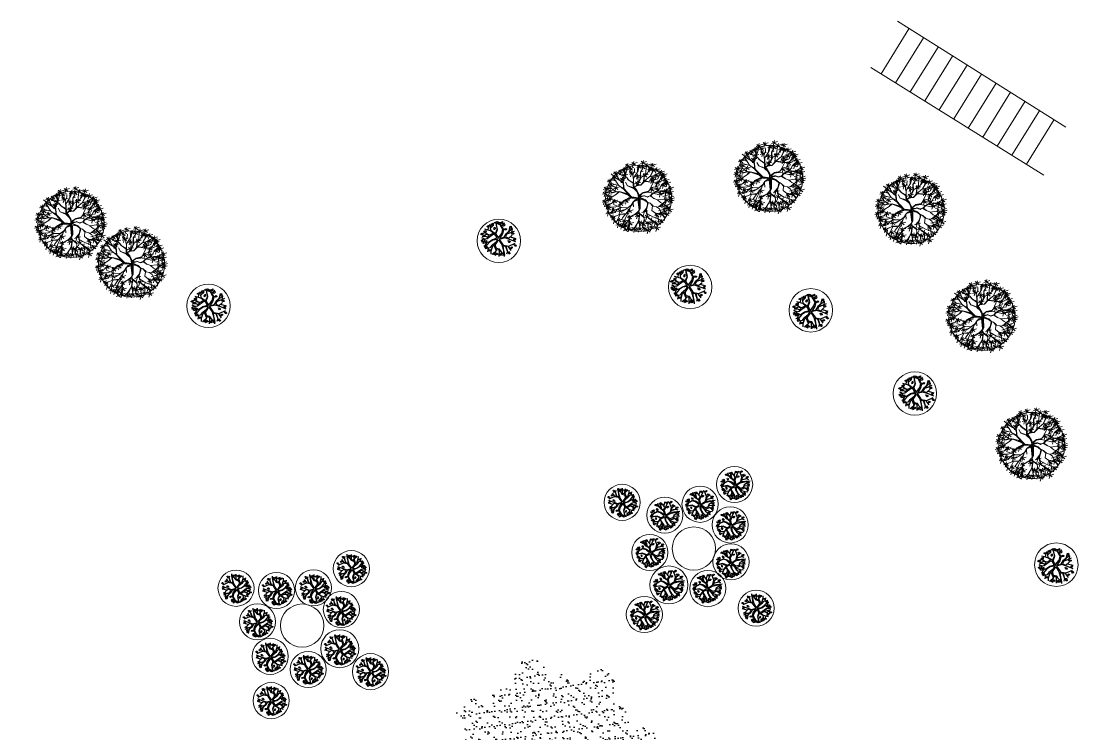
# Model space of a CAD drawing. Header units: metres. Extents: x 324293 to 653279, y 3585589 to 7191434.
# Drawn here: x 334440.4 to 334459, y 3600361.93 to 3600374.43 of the extents above; entities that cross this region are included whole.
import ezdxf

# ---------------------------------------------------------------- set-up
doc = ezdxf.new("R2010")
doc.units = ezdxf.units.M
doc.layers.add('andaze', color=1, linetype='Continuous', lineweight=5)
doc.layers.add('tree 1', color=66, linetype='Continuous', lineweight=5)
for name, color, linetype in [('cahman', 80, 'Continuous'), ('HATCH', 8, 'Continuous'), ('Layer2', 3, 'Continuous'), ('pumpe benzin', 7, 'Continuous')]:
    doc.layers.add(name, color=color, linetype=linetype)
doc.layers.get('pumpe benzin').off()

# ---------------------------------------------------------------- blocks, each defined once
blk = doc.blocks.new('ugvhd')
at = {"layer": 'tree 1', "color": 92, "linetype": 'ByBlock'}
for p, q in [((3788.282, 582.249), (3788.292, 582.166)), ((3788.439, 582.234), (3788.354, 582.158)), ((3788.4, 582.241), (3788.409, 582.158)), ((3788.553, 582.228), (3788.563, 582.145)), ((3787.904, 582.038), (3787.914, 581.955)), ((3788.03, 582.106), (3787.945, 582.031)), ((3787.958, 582.088), (3788.055, 582.058)), ((3787.991, 582.114), (3788, 582.031)), ((3788.049, 581.979), (3787.995, 582.038)), ((3788.011, 582.038), (3788.02, 581.955)), ((3788.098, 582.107), (3788.013, 582.032)), ((3788.132, 582.022), (3788.021, 582.058)), ((3788.027, 582.089), (3788.123, 582.059)), ((3788.059, 582.115), (3788.068, 582.032)), ((3788.134, 582.027), (3788.07, 582.107)), ((3788.08, 582.107), (3788.132, 582.04)), ((3788.132, 582.04), (3788.091, 582.118)), ((3788.147, 582.033), (3788.098, 582.123)), ((3788.19, 582.158), (3788.105, 582.082)), ((3788.119, 582.14), (3788.215, 582.11)), ((3788.215, 582.062), (3788.13, 581.986)), ((3788.144, 582.044), (3788.24, 582.014)), ((3788.151, 582.165), (3788.16, 582.082)), ((3788.261, 582.217), (3788.176, 582.141)), ((3788.176, 582.069), (3788.185, 581.986)), ((3788.198, 582.082), (3788.183, 582.112)), ((3788.186, 581.981), (3788.204, 582.107)), ((3788.19, 582.198), (3788.286, 582.168)), ((3788.204, 582.107), (3788.196, 582.164)), ((3788.294, 582.057), (3788.209, 581.981)), ((3788.222, 582.224), (3788.231, 582.141)), ((3788.222, 582.038), (3788.319, 582.008)), ((3788.297, 582.056), (3788.24, 582.174)), ((3788.329, 582.195), (3788.243, 582.119)), ((3788.255, 582.064), (3788.264, 581.981)), ((3788.257, 582.176), (3788.354, 582.146)), ((3788.289, 582.202), (3788.299, 582.119)), ((3788.297, 582.136), (3788.289, 582.187)), ((3788.289, 581.999), (3788.299, 582.063)), ((3788.297, 582.187), (3788.302, 582.138)), ((3788.299, 582.063), (3788.297, 582.136)), ((3788.299, 582.043), (3788.307, 582.19)), ((3788.309, 581.976), (3788.299, 582.043)), ((3788.345, 582.102), (3788.317, 582.187)), ((3788.348, 582.105), (3788.359, 582.195)), ((3788.384, 582.027), (3788.348, 582.105)), ((3788.368, 582.216), (3788.464, 582.186)), ((3788.387, 582.027), (3788.436, 582.195)), ((3788.486, 582.071), (3788.401, 581.995)), ((3788.488, 582.165), (3788.402, 582.089)), ((3788.415, 582.052), (3788.511, 582.022)), ((3788.416, 582.146), (3788.513, 582.116)), ((3788.447, 582.078), (3788.456, 581.995)), ((3788.448, 582.172), (3788.458, 582.089)), ((3788.5, 582.1), (3788.467, 582.192)), ((3788.506, 581.997), (3788.5, 582.1)), ((3788.503, 582.102), (3788.542, 582.172)), ((3788.589, 582.133), (3788.504, 582.058)), ((3788.506, 582.012), (3788.57, 582.061)), ((3788.593, 582.221), (3788.507, 582.145)), ((3788.508, 581.997), (3788.57, 582.058)), ((3788.517, 582.115), (3788.614, 582.085)), ((3788.521, 582.202), (3788.618, 582.172)), ((3788.55, 582.141), (3788.559, 582.058)), ((3788.57, 582.058), (3788.611, 582.148)), ((3788.676, 582.186), (3788.591, 582.11)), ((3788.681, 582.116), (3788.596, 582.041)), ((3788.605, 582.167), (3788.702, 582.137)), ((3788.61, 582.098), (3788.706, 582.068)), ((3788.624, 582.009), (3788.753, 582.069)), ((3788.627, 582.012), (3788.631, 582.045)), ((3788.637, 582.193), (3788.647, 582.11)), ((3788.642, 582.124), (3788.651, 582.041)), ((3788.734, 582.073), (3788.649, 581.997)), ((3788.663, 582.054), (3788.759, 582.024)), ((3788.693, 582.027), (3788.704, 582.097)), ((3788.695, 582.08), (3788.704, 581.997)), ((3788.803, 582.117), (3788.718, 582.041)), ((3788.731, 582.099), (3788.828, 582.069)), ((3788.755, 582.066), (3788.851, 582.037)), ((3788.764, 582.124), (3788.773, 582.041)), ((3788.806, 582.041), (3788.816, 581.957)), ((3787.837, 581.897), (3787.751, 581.821)), ((3787.765, 581.878), (3787.862, 581.848)), ((3787.797, 581.904), (3787.807, 581.821)), ((3787.909, 581.852), (3787.824, 581.776)), ((3787.935, 581.914), (3787.849, 581.838)), ((3787.944, 582.031), (3787.858, 581.955)), ((3787.863, 581.895), (3787.96, 581.865)), ((3787.87, 581.859), (3787.879, 581.776)), ((3787.972, 581.862), (3787.871, 581.906)), ((3787.872, 582.012), (3787.969, 581.983)), ((3787.972, 581.865), (3787.882, 581.909)), ((3787.99, 581.865), (3787.889, 581.919)), ((3787.895, 581.921), (3787.905, 581.838)), ((3788.05, 582.031), (3787.965, 581.955)), ((3788.023, 581.911), (3787.972, 581.94)), ((3788.134, 581.862), (3787.972, 581.862)), ((3787.979, 582.012), (3788.075, 581.982)), ((3788.096, 581.856), (3788.01, 581.78)), ((3788.07, 581.911), (3788.023, 581.911)), ((3788.114, 581.966), (3788.029, 581.891)), ((3788.043, 581.948), (3788.139, 581.918)), ((3788.075, 581.914), (3788.049, 581.979)), ((3788.056, 581.863), (3788.066, 581.78)), ((3788.075, 581.974), (3788.085, 581.891)), ((3788.139, 581.865), (3788.075, 581.914)), ((3788.191, 581.999), (3788.134, 582.027)), ((3788.237, 581.8), (3788.134, 581.862)), ((3788.266, 581.77), (3788.145, 581.852)), ((3788.191, 582.004), (3788.147, 582.033)), ((3788.206, 581.935), (3788.186, 581.981)), ((3788.186, 581.981), (3788.206, 581.914)), ((3788.237, 582.001), (3788.191, 582.004)), ((3788.276, 581.994), (3788.191, 581.999)), ((3788.206, 581.914), (3788.204, 581.826)), ((3788.214, 581.821), (3788.206, 581.935)), ((3788.289, 581.999), (3788.237, 582.001)), ((3788.307, 581.88), (3788.271, 581.945)), ((3788.389, 581.904), (3788.276, 581.994)), ((3788.281, 581.777), (3788.304, 581.878)), ((3788.291, 581.775), (3788.307, 581.88)), ((3788.297, 582.007), (3788.299, 581.989)), ((3788.397, 581.906), (3788.309, 581.976)), ((3788.379, 581.922), (3788.387, 582.025)), ((3788.395, 581.911), (3788.384, 582.027)), ((3788.438, 581.713), (3788.389, 581.904)), ((3788.433, 581.788), (3788.397, 581.906)), ((3788.431, 581.806), (3788.474, 581.95)), ((3788.438, 581.79), (3788.454, 581.852)), ((3788.446, 581.782), (3788.48, 581.96)), ((3788.48, 581.96), (3788.506, 581.997)), ((3788.482, 581.953), (3788.539, 581.971)), ((3788.49, 581.968), (3788.542, 581.973)), ((3788.539, 581.971), (3788.624, 582.009)), ((3788.684, 581.842), (3788.598, 581.766)), ((3788.606, 581.806), (3788.637, 581.875)), ((3788.704, 581.966), (3788.619, 581.891)), ((3788.631, 581.839), (3788.65, 581.922)), ((3788.633, 581.948), (3788.73, 581.918)), ((3788.644, 581.849), (3788.654, 581.766)), ((3788.647, 581.927), (3788.673, 581.999)), ((3788.65, 581.922), (3788.737, 581.963)), ((3788.655, 581.937), (3788.735, 581.96)), ((3788.665, 581.974), (3788.675, 581.891)), ((3788.673, 581.999), (3788.693, 582.027)), ((3788.681, 581.816), (3788.753, 581.87)), ((3788.696, 581.767), (3788.727, 581.909)), ((3788.737, 581.963), (3788.802, 582.03)), ((3788.753, 581.87), (3788.802, 581.955)), ((3788.845, 582.033), (3788.76, 581.957)), ((3788.76, 581.989), (3788.807, 582.022)), ((3788.76, 581.983), (3788.812, 582.012)), ((3788.853, 581.894), (3788.768, 581.819)), ((3788.771, 581.9), (3788.868, 581.87)), ((3788.774, 582.015), (3788.871, 581.985)), ((3788.774, 581.811), (3788.817, 581.888)), ((3788.781, 581.876), (3788.878, 581.846)), ((3788.868, 581.989), (3788.782, 581.914)), ((3788.796, 581.971), (3788.893, 581.941)), ((3788.802, 581.955), (3788.843, 581.986)), ((3788.814, 581.902), (3788.823, 581.819)), ((3788.828, 581.997), (3788.838, 581.914)), ((3788.836, 581.819), (3788.897, 581.901)), ((3788.836, 581.819), (3788.91, 581.886)), ((3788.944, 581.948), (3788.859, 581.872)), ((3788.872, 581.929), (3788.969, 581.899)), ((3788.96, 581.842), (3788.875, 581.766)), ((3788.905, 581.955), (3788.914, 581.872)), ((3788.921, 581.849), (3788.93, 581.766)), ((3787.784, 581.725), (3787.698, 581.649)), ((3787.712, 581.707), (3787.809, 581.677)), ((3787.744, 581.732), (3787.754, 581.649)), ((3787.84, 581.81), (3787.755, 581.734)), ((3787.769, 581.791), (3787.865, 581.761)), ((3787.854, 581.676), (3787.769, 581.6)), ((3787.868, 581.727), (3787.782, 581.651)), ((3787.782, 581.657), (3787.879, 581.628)), ((3787.882, 581.697), (3787.791, 581.687)), ((3787.796, 581.708), (3787.893, 581.678)), ((3787.797, 581.697), (3787.848, 581.7)), ((3787.918, 581.692), (3787.799, 581.713)), ((3787.801, 581.817), (3787.81, 581.734)), ((3787.815, 581.683), (3787.824, 581.6)), ((3787.913, 581.736), (3787.817, 581.78)), ((3787.828, 581.734), (3787.838, 581.651)), ((3787.9, 581.814), (3787.838, 581.839)), ((3787.838, 581.833), (3787.934, 581.804)), ((3787.972, 581.814), (3787.9, 581.814)), ((3787.962, 581.7), (3787.913, 581.736)), ((3787.959, 581.7), (3787.918, 581.692)), ((3787.969, 581.811), (3787.931, 581.783)), ((3788.018, 581.745), (3787.932, 581.669)), ((3787.946, 581.727), (3788.043, 581.697)), ((3788.075, 581.667), (3787.951, 581.623)), ((3788.08, 581.667), (3787.954, 581.749)), ((3788.039, 581.746), (3787.959, 581.7)), ((3788.07, 581.757), (3787.972, 581.814)), ((3788.049, 581.754), (3787.972, 581.811)), ((3787.978, 581.752), (3787.988, 581.669)), ((3788.062, 581.659), (3788.021, 581.548)), ((3788.024, 581.837), (3788.121, 581.807)), ((3788.075, 581.656), (3788.026, 581.55)), ((3788.031, 581.703), (3788.091, 581.672)), ((3788.134, 581.736), (3788.039, 581.746)), ((3788.129, 581.744), (3788.049, 581.754)), ((3788.152, 581.744), (3788.067, 581.818)), ((3788.147, 581.739), (3788.07, 581.757)), ((3788.173, 581.685), (3788.075, 581.667)), ((3788.078, 581.659), (3788.168, 581.679)), ((3788.209, 581.789), (3788.123, 581.713)), ((3788.137, 581.77), (3788.234, 581.741)), ((3788.201, 581.739), (3788.142, 581.739)), ((3788.222, 581.749), (3788.147, 581.739)), ((3788.169, 581.796), (3788.179, 581.713)), ((3788.227, 581.749), (3788.173, 581.685)), ((3788.212, 581.746), (3788.173, 581.685)), ((3788.258, 581.77), (3788.222, 581.749)), ((3788.26, 581.759), (3788.227, 581.749)), ((3788.289, 581.767), (3788.237, 581.8)), ((3788.26, 581.759), (3788.291, 581.687)), ((3788.279, 581.741), (3788.266, 581.77)), ((3788.299, 581.677), (3788.281, 581.764)), ((3788.304, 581.685), (3788.289, 581.767)), ((3788.348, 581.599), (3788.297, 581.672)), ((3788.343, 581.617), (3788.299, 581.677)), ((3788.345, 581.628), (3788.304, 581.685)), ((3788.384, 581.597), (3788.438, 581.713)), ((3788.384, 581.597), (3788.449, 581.705)), ((3788.413, 581.628), (3788.454, 581.697)), ((3788.446, 581.777), (3788.433, 581.788)), ((3788.449, 581.705), (3788.436, 581.775)), ((3788.454, 581.705), (3788.446, 581.777)), ((3788.454, 581.733), (3788.57, 581.8)), ((3788.459, 581.718), (3788.552, 581.78)), ((3788.462, 581.705), (3788.575, 581.795)), ((3788.584, 581.787), (3788.499, 581.711)), ((3788.513, 581.768), (3788.61, 581.738)), ((3788.545, 581.794), (3788.555, 581.711)), ((3788.562, 581.638), (3788.642, 581.669)), ((3788.57, 581.8), (3788.621, 581.806)), ((3788.575, 581.795), (3788.642, 581.8)), ((3788.591, 581.638), (3788.645, 581.669)), ((3788.612, 581.824), (3788.709, 581.794)), ((3788.621, 581.806), (3788.631, 581.839)), ((3788.642, 581.8), (3788.681, 581.816)), ((3788.642, 581.669), (3788.699, 581.765)), ((3788.65, 581.669), (3788.745, 581.718)), ((3788.699, 581.765), (3788.771, 581.811)), ((3788.701, 581.783), (3788.774, 581.814)), ((3788.799, 581.787), (3788.713, 581.711)), ((3788.727, 581.768), (3788.824, 581.738)), ((3788.748, 581.638), (3788.81, 581.721)), ((3788.756, 581.641), (3788.851, 581.651)), ((3788.759, 581.794), (3788.769, 581.711)), ((3788.768, 581.646), (3788.815, 581.726)), ((3788.771, 581.811), (3788.836, 581.819)), ((3788.81, 581.721), (3788.9, 581.785)), ((3788.815, 581.721), (3788.975, 581.703)), ((3788.851, 581.651), (3788.887, 581.648)), ((3788.953, 581.713), (3788.868, 581.637)), ((3788.881, 581.695), (3788.978, 581.665)), ((3788.888, 581.824), (3788.985, 581.794)), ((3788.9, 581.785), (3788.957, 581.788)), ((3788.914, 581.72), (3788.923, 581.637)), ((3788.929, 581.764), (3789.026, 581.734)), ((3789.024, 581.683), (3788.939, 581.607)), ((3788.953, 581.665), (3789.049, 581.635)), ((3788.961, 581.79), (3788.971, 581.707)), ((3788.985, 581.69), (3788.994, 581.607)), ((3787.812, 581.524), (3787.727, 581.448)), ((3787.817, 581.619), (3787.732, 581.543)), ((3787.74, 581.506), (3787.837, 581.476)), ((3787.745, 581.6), (3787.842, 581.57)), ((3787.831, 581.459), (3787.745, 581.383)), ((3787.773, 581.531), (3787.782, 581.448)), ((3787.778, 581.626), (3787.787, 581.543)), ((3787.786, 581.628), (3787.936, 581.623)), ((3787.944, 581.623), (3787.789, 581.636)), ((3787.887, 581.556), (3787.791, 581.509)), ((3787.791, 581.466), (3787.801, 581.383)), ((3787.907, 581.481), (3787.807, 581.496)), ((3787.908, 581.563), (3787.822, 581.487)), ((3787.831, 581.463), (3787.84, 581.38)), ((3787.836, 581.545), (3787.933, 581.515)), ((3787.868, 581.57), (3787.878, 581.487)), ((3787.951, 581.623), (3787.887, 581.556)), ((3787.981, 581.6), (3787.895, 581.524)), ((3787.969, 581.525), (3787.907, 581.481)), ((3787.909, 581.582), (3788.006, 581.552)), ((3788.013, 581.478), (3787.927, 581.402)), ((3788.024, 581.591), (3787.939, 581.515)), ((3787.941, 581.607), (3787.951, 581.524)), ((3787.941, 581.459), (3788.038, 581.429)), ((3788.029, 581.545), (3787.949, 581.424)), ((3787.953, 581.572), (3788.049, 581.542)), ((3788.026, 581.55), (3787.969, 581.525)), ((3787.973, 581.485), (3787.983, 581.402)), ((3787.985, 581.598), (3787.994, 581.515)), ((3788.15, 581.499), (3787.998, 581.517)), ((3788.106, 581.494), (3788.057, 581.44)), ((3788.165, 581.501), (3788.08, 581.425)), ((3788.093, 581.482), (3788.19, 581.453)), ((3788.201, 581.504), (3788.106, 581.494)), ((3788.126, 581.508), (3788.135, 581.425)), ((3788.207, 581.501), (3788.145, 581.318)), ((3788.258, 581.576), (3788.189, 581.504)), ((3788.261, 581.574), (3788.201, 581.504)), ((3788.212, 581.504), (3788.274, 581.576)), ((3788.286, 581.471), (3788.245, 581.434)), ((3788.338, 581.607), (3788.258, 581.576)), ((3788.346, 581.597), (3788.261, 581.574)), ((3788.292, 581.465), (3788.274, 581.455)), ((3788.299, 581.538), (3788.286, 581.471)), ((3788.302, 581.525), (3788.292, 581.465)), ((3788.384, 581.597), (3788.302, 581.525)), ((3788.305, 581.535), (3788.356, 581.605)), ((3788.369, 581.599), (3788.305, 581.535)), ((3788.387, 581.597), (3788.343, 581.617)), ((3788.387, 581.597), (3788.345, 581.628)), ((3788.369, 581.579), (3788.351, 581.476)), ((3788.384, 581.597), (3788.354, 581.471)), ((3788.354, 581.471), (3788.369, 581.406)), ((3788.387, 581.553), (3788.364, 581.473)), ((3788.364, 581.473), (3788.374, 581.411)), ((3788.384, 581.597), (3788.4, 581.553)), ((3788.402, 581.612), (3788.397, 581.597)), ((3788.397, 581.597), (3788.407, 581.556)), ((3788.4, 581.553), (3788.539, 581.465)), ((3788.407, 581.556), (3788.413, 581.597)), ((3788.413, 581.605), (3788.464, 581.638)), ((3788.413, 581.597), (3788.413, 581.628)), ((3788.415, 581.594), (3788.454, 581.625)), ((3788.418, 581.589), (3788.567, 581.473)), ((3788.418, 581.576), (3788.534, 581.488)), ((3788.42, 581.55), (3788.418, 581.576)), ((3788.531, 581.478), (3788.42, 581.55)), ((3788.426, 581.584), (3788.485, 581.633)), ((3788.534, 581.488), (3788.433, 581.553)), ((3788.454, 581.625), (3788.49, 581.638)), ((3788.485, 581.633), (3788.511, 581.633)), ((3788.49, 581.638), (3788.57, 581.638)), ((3788.511, 581.633), (3788.575, 581.587)), ((3788.526, 581.625), (3788.58, 581.636)), ((3788.567, 581.473), (3788.531, 581.478)), ((3788.539, 581.465), (3788.588, 581.462)), ((3788.57, 581.638), (3788.622, 581.628)), ((3788.575, 581.473), (3788.601, 581.473)), ((3788.588, 581.462), (3788.621, 581.421)), ((3788.601, 581.473), (3788.655, 581.486)), ((3788.613, 581.458), (3788.631, 581.421)), ((3788.616, 581.458), (3788.668, 581.483)), ((3788.706, 581.471), (3788.621, 581.395)), ((3788.622, 581.628), (3788.748, 581.638)), ((3788.711, 581.641), (3788.626, 581.565)), ((3788.639, 581.623), (3788.736, 581.593)), ((3788.655, 581.486), (3788.753, 581.543)), ((3788.665, 581.628), (3788.72, 581.625)), ((3788.667, 581.478), (3788.676, 581.395)), ((3788.668, 581.483), (3788.75, 581.535)), ((3788.672, 581.649), (3788.681, 581.565)), ((3788.707, 581.633), (3788.745, 581.612)), ((3788.806, 581.581), (3788.721, 581.506)), ((3788.735, 581.563), (3788.831, 581.533)), ((3788.745, 581.612), (3788.823, 581.607)), ((3788.75, 581.535), (3788.82, 581.522)), ((3788.753, 581.543), (3788.812, 581.53)), ((3788.767, 581.589), (3788.776, 581.506)), ((3788.812, 581.53), (3788.943, 581.543)), ((3788.898, 581.512), (3788.813, 581.436)), ((3788.82, 581.522), (3788.925, 581.478)), ((3788.918, 581.47), (3788.822, 581.517)), ((3788.823, 581.607), (3788.982, 581.579)), ((3788.826, 581.494), (3788.923, 581.464)), ((3788.936, 581.553), (3788.828, 581.532)), ((3788.914, 581.619), (3788.829, 581.543)), ((3788.842, 581.6), (3788.939, 581.57)), ((3788.859, 581.519), (3788.868, 581.436)), ((3788.875, 581.626), (3788.884, 581.543)), ((3788.975, 581.557), (3788.89, 581.481)), ((3788.985, 581.479), (3788.9, 581.403)), ((3788.904, 581.538), (3789, 581.508)), ((3788.914, 581.46), (3789.011, 581.43)), ((3788.964, 581.458), (3788.918, 581.47)), ((3788.969, 581.465), (3788.921, 581.476)), ((3788.925, 581.478), (3788.975, 581.476)), ((3789.013, 581.619), (3788.928, 581.543)), ((3788.936, 581.564), (3788.945, 581.481)), ((3788.985, 581.548), (3788.936, 581.553)), ((3788.942, 581.6), (3789.038, 581.57)), ((3788.943, 581.543), (3788.982, 581.53)), ((3788.946, 581.486), (3788.956, 581.403)), ((3788.985, 581.54), (3788.954, 581.545)), ((3789.04, 581.517), (3788.955, 581.441)), ((3788.974, 581.626), (3788.983, 581.543)), ((3789.001, 581.524), (3789.01, 581.441)), ((3787.759, 581.44), (3787.856, 581.41)), ((3787.87, 581.456), (3787.785, 581.38)), ((3787.798, 581.438), (3787.895, 581.408)), ((3787.853, 581.434), (3787.81, 581.424)), ((3787.895, 581.377), (3787.81, 581.301)), ((3787.879, 581.434), (3787.815, 581.416)), ((3787.823, 581.358), (3787.92, 581.328)), ((3787.949, 581.424), (3787.838, 581.357)), ((3787.924, 581.322), (3787.838, 581.246)), ((3787.931, 581.44), (3787.84, 581.437)), ((3787.852, 581.304), (3787.949, 581.274)), ((3787.856, 581.384), (3787.865, 581.301)), ((3787.975, 581.365), (3787.859, 581.329)), ((3787.91, 581.334), (3787.859, 581.324)), ((3787.866, 581.313), (3787.91, 581.334)), ((3787.872, 581.303), (3787.967, 581.36)), ((3788, 581.45), (3787.879, 581.434)), ((3787.884, 581.329), (3787.894, 581.246)), ((3787.99, 581.362), (3787.904, 581.286)), ((3787.918, 581.344), (3788.015, 581.314)), ((3787.95, 581.369), (3787.96, 581.286)), ((3788.052, 581.268), (3787.967, 581.192)), ((3788.078, 581.357), (3787.975, 581.365)), ((3788.057, 581.44), (3788, 581.45)), ((3788.06, 581.437), (3788, 581.398)), ((3788.013, 581.275), (3788.022, 581.192)), ((3788.047, 581.282), (3788.016, 581.13)), ((3788.07, 581.318), (3788.021, 581.12)), ((3788.108, 581.42), (3788.023, 581.344)), ((3788.065, 581.321), (3788.029, 581.256)), ((3788.036, 581.402), (3788.133, 581.372)), ((3788.109, 581.334), (3788.065, 581.321)), ((3788.151, 581.33), (3788.065, 581.254)), ((3788.069, 581.427), (3788.078, 581.344)), ((3788.145, 581.318), (3788.075, 581.239)), ((3788.127, 581.396), (3788.078, 581.357)), ((3788.079, 581.312), (3788.176, 581.282)), ((3788.083, 581.354), (3788.127, 581.386)), ((3788.127, 581.386), (3788.101, 581.334)), ((3788.137, 581.393), (3788.109, 581.334)), ((3788.111, 581.337), (3788.121, 581.254)), ((3788.204, 581.427), (3788.127, 581.396)), ((3788.209, 581.422), (3788.137, 581.393)), ((3788.235, 581.28), (3788.165, 581.197)), ((3788.245, 581.432), (3788.204, 581.427)), ((3788.24, 581.416), (3788.209, 581.422)), ((3788.248, 581.354), (3788.235, 581.28)), ((3788.237, 581.285), (3788.248, 581.21)), ((3788.24, 581.432), (3788.248, 581.354)), ((3788.274, 581.455), (3788.245, 581.432)), ((3788.248, 581.344), (3788.25, 581.429)), ((3788.377, 581.298), (3788.354, 581.233)), ((3788.364, 581.403), (3788.359, 581.365)), ((3788.359, 581.365), (3788.372, 581.293)), ((3788.372, 581.396), (3788.361, 581.367)), ((3788.361, 581.367), (3788.379, 581.303)), ((3788.369, 581.406), (3788.4, 581.388)), ((3788.374, 581.411), (3788.41, 581.393)), ((3788.379, 581.303), (3788.454, 581.267)), ((3788.4, 581.388), (3788.498, 581.36)), ((3788.41, 581.393), (3788.485, 581.37)), ((3788.454, 581.267), (3788.464, 581.182)), ((3788.565, 581.388), (3788.47, 581.375)), ((3788.583, 581.402), (3788.497, 581.326)), ((3788.498, 581.37), (3788.552, 581.326)), ((3788.498, 581.36), (3788.549, 581.318)), ((3788.5, 581.37), (3788.565, 581.388)), ((3788.511, 581.383), (3788.608, 581.353)), ((3788.549, 581.318), (3788.544, 581.19)), ((3788.633, 581.319), (3788.547, 581.243)), ((3788.555, 581.324), (3788.603, 581.246)), ((3788.561, 581.3), (3788.658, 581.27)), ((3788.593, 581.326), (3788.603, 581.243)), ((3788.619, 581.419), (3788.624, 581.334)), ((3788.621, 581.421), (3788.737, 581.37)), ((3788.624, 581.334), (3788.673, 581.295)), ((3788.635, 581.334), (3788.627, 581.416)), ((3788.631, 581.421), (3788.735, 581.378)), ((3788.635, 581.453), (3788.731, 581.423)), ((3788.673, 581.295), (3788.701, 581.205)), ((3788.681, 581.288), (3788.784, 581.259)), ((3788.686, 581.295), (3788.789, 581.262)), ((3788.783, 581.351), (3788.697, 581.275)), ((3788.783, 581.296), (3788.697, 581.22)), ((3788.711, 581.332), (3788.808, 581.303)), ((3788.711, 581.277), (3788.808, 581.248)), ((3788.73, 581.367), (3788.812, 581.311)), ((3788.735, 581.378), (3788.861, 581.362)), ((3788.737, 581.37), (3788.869, 581.372)), ((3788.743, 581.358), (3788.753, 581.275)), ((3788.743, 581.303), (3788.753, 581.22)), ((3788.893, 581.316), (3788.808, 581.24)), ((3788.812, 581.311), (3788.864, 581.244)), ((3788.822, 581.298), (3788.918, 581.268)), ((3788.854, 581.323), (3788.863, 581.24)), ((3788.944, 581.386), (3788.859, 581.31)), ((3788.861, 581.362), (3788.902, 581.297)), ((3788.869, 581.372), (3788.957, 581.401)), ((3788.872, 581.367), (3788.969, 581.337)), ((3788.905, 581.393), (3788.914, 581.31)), ((3787.969, 581.231), (3787.884, 581.156)), ((3787.898, 581.213), (3787.994, 581.183)), ((3787.93, 581.239), (3787.939, 581.156)), ((3788.029, 581.256), (3787.931, 581.21)), ((3788.038, 581.192), (3787.953, 581.116)), ((3787.966, 581.173), (3788.063, 581.144)), ((3787.981, 581.249), (3788.077, 581.219)), ((3787.999, 581.199), (3788.008, 581.116)), ((3788.021, 581.184), (3788.031, 581.101)), ((3788.109, 581.143), (3788.024, 581.067)), ((3788.13, 581.114), (3788.044, 581.039)), ((3788.131, 581.233), (3788.045, 581.157)), ((3788.059, 581.215), (3788.156, 581.185)), ((3788.121, 581.122), (3788.067, 581.089)), ((3788.07, 581.15), (3788.079, 581.067)), ((3788.169, 581.1), (3788.084, 581.024)), ((3788.09, 581.122), (3788.1, 581.039)), ((3788.098, 581.081), (3788.194, 581.052)), ((3788.107, 581.181), (3788.204, 581.151)), ((3788.312, 581.182), (3788.121, 581.122)), ((3788.128, 581.153), (3788.224, 581.123)), ((3788.13, 581.107), (3788.139, 581.024)), ((3788.134, 581.128), (3788.328, 581.197)), ((3788.158, 581.084), (3788.14, 581.058)), ((3788.165, 581.197), (3788.158, 581.084)), ((3788.282, 581.141), (3788.197, 581.065)), ((3788.294, 581.09), (3788.209, 581.015)), ((3788.222, 581.072), (3788.319, 581.042)), ((3788.313, 581.167), (3788.227, 581.091)), ((3788.307, 581.104), (3788.227, 581.017)), ((3788.248, 581.21), (3788.235, 581.115)), ((3788.243, 581.148), (3788.252, 581.065)), ((3788.245, 581.019), (3788.294, 581.084)), ((3788.255, 581.098), (3788.264, 581.015)), ((3788.307, 581.102), (3788.256, 581.014)), ((3788.273, 581.174), (3788.283, 581.091)), ((3788.303, 581.081), (3788.4, 581.052)), ((3788.315, 581.182), (3788.307, 581.104)), ((3788.4, 581.165), (3788.314, 581.089)), ((3788.356, 581.228), (3788.315, 581.182)), ((3788.407, 581.123), (3788.322, 581.047)), ((3788.335, 581.107), (3788.345, 581.024)), ((3788.354, 581.233), (3788.359, 581.169)), ((3788.359, 581.169), (3788.392, 581.115)), ((3788.451, 581.119), (3788.365, 581.043)), ((3788.392, 581.115), (3788.377, 581.055)), ((3788.379, 581.1), (3788.476, 581.07)), ((3788.395, 581.115), (3788.446, 581.006)), ((3788.411, 581.126), (3788.421, 581.043)), ((3788.457, 581.179), (3788.428, 581.117)), ((3788.431, 581.112), (3788.428, 581.004)), ((3788.515, 581.178), (3788.43, 581.102)), ((3788.464, 581.182), (3788.431, 581.112)), ((3788.443, 581.16), (3788.54, 581.13)), ((3788.459, 581.202), (3788.457, 581.179)), ((3788.464, 581.182), (3788.488, 581.122)), ((3788.476, 581.185), (3788.485, 581.102)), ((3788.488, 581.122), (3788.586, 581.04)), ((3788.544, 581.19), (3788.516, 581.058)), ((3788.642, 581.132), (3788.556, 581.056)), ((3788.568, 581.199), (3788.665, 581.169)), ((3788.57, 581.114), (3788.667, 581.084)), ((3788.598, 581.236), (3788.603, 581.156)), ((3788.611, 581.045), (3788.601, 581.151)), ((3788.602, 581.139), (3788.612, 581.056)), ((3788.603, 581.246), (3788.611, 581.169)), ((3788.603, 581.156), (3788.622, 581.048)), ((3788.609, 581.169), (3788.629, 581.048)), ((3788.611, 581.169), (3788.717, 581.107)), ((3788.716, 581.227), (3788.63, 581.151)), ((3788.644, 581.208), (3788.741, 581.178)), ((3788.755, 581.146), (3788.669, 581.07)), ((3788.676, 581.234), (3788.686, 581.151)), ((3788.683, 581.127), (3788.78, 581.098)), ((3788.701, 581.205), (3788.766, 581.156)), ((3788.715, 581.153), (3788.725, 581.07)), ((3788.836, 581.167), (3788.75, 581.091)), ((3788.838, 581.238), (3788.752, 581.162)), ((3788.764, 581.148), (3788.861, 581.119)), ((3788.766, 581.219), (3788.863, 581.19)), ((3788.789, 581.262), (3788.825, 581.207)), ((3788.796, 581.174), (3788.806, 581.091)), ((3788.798, 581.245), (3788.808, 581.162)), ((3788.316, 581.029), (3788.23, 580.953)), ((3788.276, 581.036), (3788.286, 580.953)), ((3788.4, 581.033), (3788.314, 580.957)), ((3788.36, 581.04), (3788.37, 580.957)), ((3788.377, 581.055), (3788.384, 581.001)), ((3788.564, 581.052), (3788.478, 580.976)), ((3788.492, 581.033), (3788.589, 581.003)), ((3788.516, 581.058), (3788.534, 581.019)), ((3788.524, 581.059), (3788.534, 580.976)), ((3788.714, 581.053), (3788.629, 580.977)), ((3788.642, 581.035), (3788.739, 581.005)), ((3788.675, 581.061), (3788.684, 580.977))]:
    blk.add_line(p, q, dxfattribs=at)
at = {"layer": 'tree 1', "color": 92}
blk.add_circle((3788.394, 581.591), 0.6, dxfattribs=at)
blk = doc.blocks.new('THREE2')
at = {"layer": 'HATCH', "color": 55, "linetype": 'Continuous'}
for p, q in [((-179.149625, 189.60434), (-197.8952, 184.295505)), ((-167.901915, 181.641235), (-179.149625, 189.60434)), ((-170.56717, 116.44638), (-157.461395, 209.23462)), ((-79.579925, 126.735535), (-153.99643, 206.56311)), ((-86.34506, 203.370055), (-120.170745, 236.897585)), ((-113.518065, 163.14148), (-108.89557, 241.68732)), ((-72.81479, 128.332065), (-93.1102, 256.056365)), ((-69.018705, 252.97684), (-81.67221, 232.07367)), ((-81.67221, 232.07367), (-70.42465, 213.49335)), ((-13.297425, 206.914825), (-75.55008, 264.907075)), ((-70.42465, 213.49335), (-55.428315, 232.07367)), ((-59.1774, 250.6543), (-69.018705, 252.97684)), ((-55.428315, 232.07367), (-59.1774, 250.6543)), ((-34.870145, 227.01111), (-13.297425, 288.10486)), ((4.557955, 261.271975), (-15.68756, 261.271975)), ((-15.68756, 261.271975), (0.80887, 232.07413)), ((-10.021055, 160.520935), (-13.297425, 206.914825)), ((0.80887, 232.07413), (23.30368, 232.07413)), ((19.554595, 248.00003), (4.557955, 261.271975)), ((32.572785, 239.390715), (9.637605, 148.92258)), ((23.30368, 232.07413), (19.554595, 248.00003)), ((29.29642, 139.643555), (101.37802, 190.677035)), ((62.060855, 288.10486), (32.572785, 239.390715)), ((103.608855, 221.47461), (81.719665, 283.46527)), ((91.018525, 171.450655), (105.24002, 188.977815)), ((101.37802, 190.677035), (107.93106, 281.14502)), ((104.654695, 246.3501), (137.41928, 269.54666)), ((105.24002, 188.977815), (105.766755, 246.03424)), ((128.279265, 240.037385), (113.28293, 226.765445)), ((113.28293, 226.765445), (135.77759, 221.456605)), ((147.02484, 245.34607), (128.279265, 240.037385)), ((135.77759, 221.456605), (154.523165, 224.111025)), ((139.52652, 152.44339), (199.512635, 250.65445)), ((158.272555, 237.382965), (147.02484, 245.34607)), ((154.523165, 224.111025), (158.272555, 237.382965)), ((285.51575, 199.95743), (163.630675, 56.13449)), ((204.668275, 223.779145), (192.014465, 202.875825)), ((192.014465, 202.875825), (203.262025, 184.295655)), ((203.262025, 184.295655), (218.25836, 202.875825)), ((214.509585, 221.456605), (204.668275, 223.779145)), ((218.25836, 202.875825), (214.509585, 221.456605)), ((225.883485, 135.00412), (245.541995, 209.234775)), ((-281.87561, 91.392825), (-265.37918, 62.19513)), ((-261.63025, 91.392825), (-281.87561, 91.392825)), ((-265.37918, 62.19513), (-242.88452, 62.19513)), ((-246.633605, 78.121035), (-261.63025, 91.392825)), ((-177.120055, 30.61737), (-259.03137, 23.658145)), ((-221.42105, 26.853485), (-255.75485, 58.453675)), ((-233.980255, 22.048495), (-246.63391, 1.145175)), ((-246.63391, 1.145175), (-235.3862, -17.434995)), ((-242.88452, 62.19513), (-246.633605, 78.121035)), ((-186.94946, 39.896545), (-239.37271, 102.52823)), ((-235.3862, -17.434995), (-220.38986, 1.145175)), ((-224.138945, 19.725955), (-233.980255, 22.048495)), ((-180.224305, 74.56955), (-232.81967, 111.80725)), ((-180.396425, 125.724945), (-226.266935, 132.684175)), ((-220.38986, 1.145175), (-224.138945, 19.725955)), ((-216.43753, 77.01126), (-149.38797, 72.490235)), ((-213.16086, 155.88135), (-144.35562, 93.249055)), ((-197.8952, 184.295505), (-212.89154, 171.02356)), ((-212.89154, 171.02356), (-190.39688, 165.714875)), ((-190.39688, 165.714875), (-171.651155, 168.36914)), ((-134.526215, 28.29773), (-186.94946, 39.896545)), ((-127.973175, 14.37958), (-177.120055, 30.61737)), ((-171.651155, 168.36914), (-167.901915, 181.641235)), ((-149.38797, 72.490235), (-134.526215, 28.29773)), ((-141.65802, 160.406495), (-145.407255, 147.134555)), ((-145.407255, 147.134555), (-134.1597, 128.553775)), ((-144.35562, 93.249055), (-91.93237, -32.01431)), ((-126.66153, 163.060915), (-141.65802, 160.406495)), ((-134.1597, 128.553775), (-130.410615, 131.20819)), ((-130.410615, 131.20819), (-119.16336, 141.82587)), ((-98.485105, -43.61328), (-127.973175, 14.37958)), ((-119.16336, 141.82587), (-126.66153, 163.060915)), ((-50.264435, 61.276705), (-79.579925, 126.735535)), ((-43.499295, 62.873385), (-72.81479, 128.332065)), ((-59.16794, -36.6539), (0, 0)), ((0, 0), (-50.264435, 61.276705)), ((19.641875, 10.187075), (-43.499295, 62.873385)), ((22.74338, 72.371825), (-10.021055, 160.520935)), ((9.637605, 148.92258), (26.019745, 114.12659)), ((19.37729, 10.40787), (22.74338, 72.371825)), ((26.019745, 114.12659), (29.29642, 139.643555)), ((88.2724, 155.88135), (39.125825, 116.44638)), ((39.125825, 116.44638), (42.40219, 7.420195)), ((42.40219, 7.420195), (130.86624, 46.85547)), ((45.67856, -6.497955), (140.69565, 32.93732)), ((143.275605, 139.17145), (88.2724, 155.88135)), ((97.865905, 168.46741), (91.018525, 171.450655)), ((98.286285, 168.36914), (139.52652, 152.44339)), ((130.86624, 46.85547), (225.883485, 135.00412)), ((140.69565, 32.93732), (163.630675, 39.896545)), ((184.516295, 157.75223), (143.275605, 139.17145)), ((163.630675, 56.13449), (199.671935, 37.576905)), ((163.630675, 39.896545), (252.09503, 5.101015)), ((255.74951, 181.641235), (184.516295, 157.75223)), ((199.671935, 37.576905), (281.582945, 102.52823)), ((209.50104, 32.93732), (265.80231, 90.014955)), ((248.81836, 16.69937), (209.50104, 32.93732)), ((225.883485, 135.00412), (268.477175, 181.39847)), ((327.45331, 49.17511), (248.81836, 16.69937)), ((252.09503, 5.101015), (320.90027, -96.9664)), ((281.582945, 102.52823), (291.41205, 146.602325)), ((281.582945, 102.52823), (320.90027, 79.331665)), ((308.237, 115.28244), (293.24066, 102.0105)), ((293.24066, 102.0105), (315.735475, 96.70166)), ((296.99005, 19.725955), (293.24066, 6.45401)), ((293.24066, 6.45401), (304.48822, -12.12677)), ((311.98639, 22.38037), (296.99005, 19.725955)), ((326.98273, 120.59128), (308.237, 115.28244)), ((308.23761, -9.47235), (319.48456, 1.145175)), ((319.48456, 1.145175), (311.98639, 22.38037)), ((315.735475, 96.70166), (334.4812, 99.35608)), ((338.230285, 112.62802), (326.98273, 120.59128)), ((334.4812, 99.35608), (338.230285, 112.62802)), ((-160.73776, -52.891845), (-262.30774, -22.735745)), ((-239.13559, -83.7944), (-259.3808, -83.7944)), ((-259.3808, -83.7944), (-242.88452, -112.992095)), ((-242.88452, -112.992095), (-220.38986, -112.992095)), ((-224.138945, -97.06619), (-239.13559, -83.7944)), ((-201.217805, -129.44229), (-236.096345, -129.44229)), ((-220.38986, -112.992095), (-224.138945, -97.06619)), ((-203.810425, -40.103605), (-222.990265, -85.367585)), ((-186.94946, -94.64676), (-216.43753, -166.55777)), ((-196.48895, -150.485075), (-209.14261, -171.388395)), ((-209.14261, -171.388395), (-197.894895, -189.968415)), ((-197.894895, -189.968415), (-182.89856, -171.388395)), ((-186.647645, -152.80777), (-196.48895, -150.485075)), ((-187.846985, -95.72708), (-170.56717, -164.237825)), ((-154.185025, -55.21164), (-186.94946, -94.64676)), ((-170.56717, -164.237825), (-186.94946, -199.033355)), ((-182.89856, -171.388395), (-186.647645, -152.80777)), ((-70.31891, -140.93155), (-168.02643, -237.284085)), ((-98.485105, -45.932465), (-160.73776, -52.891845)), ((-72.0636, -55.21164), (-154.185025, -55.21164)), ((-139.41818, -116.39633), (-127.737275, -110.193635)), ((-133.57773, -135.004425), (-139.41818, -116.39633)), ((-124.81674, -149.47708), (-133.57773, -135.004425)), ((-127.737275, -110.193635), (-113.135375, -120.53177)), ((-87.76657, -152.66678), (-126.151735, -192.81387)), ((-113.135375, -135.004425), (-124.81674, -149.47708)), ((-113.135375, -120.53177), (-113.135375, -135.004425)), ((-91.93237, -32.01431), (-59.16794, -36.6539)), ((-76.42563, -135.372465), (-87.76657, -152.66678)), ((-65.084535, -55.078885), (-76.42563, -135.372465)), ((-72.0636, -55.078885), (-65.084535, -55.078885)), ((-52.871095, -55.078885), (-70.31891, -140.93155)), ((-52.871095, -55.21164), (-52.6149, -55.21164)), ((-52.6149, -55.21164), (-13.297425, -32.01431)), ((-13.297425, -32.01431), (19.46701, -22.735745)), ((29.29642, -120.163115), (9.637605, -187.43454)), ((19.46701, -22.735745), (29.29642, -120.163115)), ((24.45175, -5.961455), (21.95175, -5.961455)), ((22.74338, -189.75418), (45.67856, -120.163115)), ((24.45175, -5.961455), (24.45175, -3.461455)), ((24.45175, -5.961455), (26.95175, -5.961455)), ((24.45175, -5.961455), (24.45175, -8.461455)), ((114.106445, -81.369475), (45.67856, -6.497955)), ((45.67856, -25.05554), (98.101655, -83.047635)), ((45.67856, -120.163115), (45.67856, -25.05554)), ((98.101655, -83.047635), (98.101655, -161.917875)), ((98.101655, -161.917875), (114.484255, -226.86966)), ((107.93106, -152.6387), (114.4841, -99.28543)), ((143.97217, -192.074125), (107.93106, -152.6387)), ((107.93106, -171.19644), (160.232695, -215.09842)), ((140.6958, -291.821135), (107.93106, -171.19644)), ((216.05408, -103.925325), (114.106445, -81.369475)), ((114.4841, -99.28543), (176.736755, -110.88455)), ((176.736755, -110.88455), (199.671935, -189.75418)), ((186.57715, -144.723355), (284.85962, -173.516385)), ((203.262025, -57.250365), (188.265685, -70.522305)), ((188.265685, -70.522305), (210.760195, -75.831145)), ((222.007445, -51.941525), (203.262025, -57.250365)), ((210.760195, -75.831145), (229.50592, -73.176725)), ((317.6239, -122.482755), (216.05408, -103.925325)), ((233.25531, -59.904785), (222.007445, -51.941525)), ((229.50592, -73.176725), (233.25531, -59.904785)), ((266.99707, -131.57303), (263.24768, -144.844815)), ((263.24768, -144.844815), (274.49524, -163.425445)), ((281.99341, -128.91861), (266.99707, -131.57303)), ((274.49524, -163.425445), (278.244325, -160.771025)), ((278.244325, -160.771025), (289.49158, -150.153655)), ((289.49158, -150.153655), (281.99341, -128.91861)), ((304.48822, -12.12677), (308.23761, -9.47235)), ((330.732115, -57.250365), (315.73578, -70.522305)), ((315.73578, -70.522305), (338.23059, -75.831145)), ((349.477845, -51.941525), (330.732115, -57.250365)), ((338.23059, -75.831145), (356.976015, -73.176725)), ((360.725405, -59.904785), (349.477845, -51.941525)), ((356.976015, -73.176725), (360.725405, -59.904785)), ((-75.55008, -233.828885), (-186.94946, -208.31192)), ((-137.90924, -237.747345), (-152.90558, -251.019135)), ((-152.90558, -251.019135), (-130.41092, -256.327665)), ((-125.051115, -192.342375), (-148.475035, -216.604765)), ((-119.163665, -232.438505), (-137.90924, -237.747345)), ((-130.41092, -256.327665), (-111.66519, -253.673245)), ((-107.915955, -240.40146), (-119.163665, -232.438505)), ((-111.66519, -253.673245), (-107.915955, -240.40146)), ((-105.038145, -266.304475), (-91.93237, -245.4274)), ((-91.93237, -245.4274), (22.74338, -189.75418)), ((-70.42465, -264.290315), (-81.67221, -282.871245)), ((-81.67221, -282.871245), (-70.42465, -301.45157)), ((9.637605, -187.43454), (-75.55008, -233.828885)), ((-59.177245, -264.290315), (-70.42465, -261.635895)), ((-70.42465, -301.45157), (-55.42816, -282.871245)), ((-55.42816, -282.871245), (-59.177245, -264.290315)), ((-46.062165, -224.54971), (-26.403505, -301.100005)), ((-38.18222, -245.710295), (-17.93701, -245.710295)), ((-21.68579, -274.90799), (-38.18222, -245.710295)), ((0.808715, -274.90799), (-21.68579, -274.90799)), ((-17.93701, -245.710295), (-2.94037, -258.982085)), ((-2.94037, -258.982085), (0.808715, -274.90799)), ((25.55298, -200.58609), (42.049255, -229.784085)), ((45.79834, -200.58609), (25.55298, -200.58609)), ((42.049255, -229.784085), (64.543915, -229.784085)), ((60.794985, -213.858185), (45.79834, -200.58609)), ((64.543915, -229.784085), (60.794985, -213.858185)), ((114.484255, -226.86966), (88.2724, -303.41995)), ((107.190705, -272.58499), (94.53705, -293.48831)), ((94.53705, -293.48831), (105.78476, -312.068635)), ((105.78476, -312.068635), (120.7811, -293.48831)), ((117.032015, -274.90738), (107.190705, -272.58499)), ((120.7811, -293.48831), (117.032015, -274.90738)), ((193.118895, -261.66519), (143.97217, -192.074125)), ((170.18387, -229.1893), (147.24869, -284.86221)), ((175.51819, -203.24051), (192.014465, -232.438505)), ((195.76355, -203.24051), (175.51819, -203.24051)), ((192.014465, -232.438505), (214.50928, -232.4382)), ((210.760195, -216.512605), (195.76355, -203.24051)), ((214.50928, -232.4382), (210.760195, -216.512605))]:
    blk.add_line(p, q, dxfattribs=at)

msp = doc.modelspace()

# ---------------------------------------------------------------- hatches: boundary and pattern name
at = {"layer": 'cahman'}
h = msp.add_hatch(dxfattribs=at)
h.set_pattern_fill('AR-SAND', color=4, scale=0.1, angle=0.44987, style=0)
h.set_pattern_definition([(37.949870306, (28282.74744, -2517.61144), (-0.0078120137886, 0.1926269774475), [0, -0.152, 0, -0.17, 0, -0.1625]), (7.949870306, (28282.74744, -2517.61144), (0.174756368512, 0.283595471869), [0, -0.082, 0, -0.137, 0, -0.0525]), (327.949870306, (28282.62444, -2517.61241), (0.31140014368, 0.003010999173), [0, -0.05, 0, -0.18, 0, -0.235]), (317.949870306, (28282.62444, -2517.6124), (0.299914275171, 0.090125152696), [0, -0.025, 0, -0.118, 0, -0.135])])
h.paths.add_polyline_path([(334450.23778, 3600362.82733), (334450.3587, 3600363.02252), (334450.58222, 3600363.07504), (334450.77742, 3600362.95412), (334450.82993, 3600362.7306), (334450.70901, 3600362.53541), (334451.00158, 3600362.35417), (334451.0803, 3600362.01913), (334451.30382, 3600362.07165), (334451.49901, 3600361.95073), (334451.55153, 3600361.72721), (334451.43061, 3600361.53202), (334451.20709, 3600361.4795), (334451.28581, 3600361.14447), (334451.10456, 3600360.8519), (334451.29975, 3600360.73098), (334451.35227, 3600360.50746), (334451.23135, 3600360.31227), (334451.00783, 3600360.25975), (334450.81264, 3600360.38067), (334450.6314, 3600360.0881), (334450.29636, 3600360.00939), (334450.34888, 3600359.78586), (334450.22796, 3600359.59067), (334450.00444, 3600359.53815), (334449.80925, 3600359.65907), (334449.75673, 3600359.8826), (334449.4217, 3600359.80388), (334449.12913, 3600359.98512), (334449.00821, 3600359.78993), (334448.78469, 3600359.73741), (334448.5895, 3600359.85833), (334448.53698, 3600360.08185), (334448.6579, 3600360.27704), (334448.36533, 3600360.45829), (334448.28662, 3600360.79332), (334448.06309, 3600360.7408), (334447.8679, 3600360.86172), (334447.81538, 3600361.08524), (334447.9363, 3600361.28043), (334448.15983, 3600361.33295), (334448.08111, 3600361.66799), (334448.26235, 3600361.96055), (334448.06716, 3600362.08147), (334448.01464, 3600362.30499), (334448.13556, 3600362.50018), (334448.35908, 3600362.5527), (334448.55428, 3600362.43178), (334448.73552, 3600362.72435), (334449.07055, 3600362.80307), (334449.01803, 3600363.02659), (334449.13895, 3600363.22178), (334449.36247, 3600363.2743), (334449.55767, 3600363.15338), (334449.61018, 3600362.92986), (334449.94522, 3600363.00857)])

# ---------------------------------------------------------------- linework, layer by layer
at = {"layer": 'andaze'}
for p, q in [((334455.76149, 3600374.42653, 2641.43359), (334458.71689, 3600372.57026, 2641.43359)), ((334455.96572, 3600374.29103, 2641.43359), (334455.47678, 3600373.50548, 2641.43359)), ((334456.22042, 3600374.13251, 2641.43359), (334455.73147, 3600373.34695, 2641.43359)), ((334456.47511, 3600373.97398, 2641.43359), (334455.98616, 3600373.18842, 2641.43359)), ((334456.72981, 3600373.81545, 2641.43359), (334456.24086, 3600373.02989, 2641.43359)), ((334455.29892, 3600373.61618, 2641.43359), (334458.33083, 3600371.72905, 2641.43359)), ((334456.9845, 3600373.65692, 2641.43359), (334456.49555, 3600372.87137, 2641.43359)), ((334457.23919, 3600373.4984, 2641.43359), (334456.75025, 3600372.71284, 2641.43359)), ((334457.49389, 3600373.33987, 2641.43359), (334457.00494, 3600372.55431, 2641.43359)), ((334457.74858, 3600373.18134, 2641.43359), (334457.25963, 3600372.39579, 2641.43359)), ((334458.00328, 3600373.02281, 2641.43359), (334457.51433, 3600372.23726, 2641.43359)), ((334458.25797, 3600372.86429, 2641.43359), (334457.76902, 3600372.07873, 2641.43359)), ((334458.51266, 3600372.70576, 2641.43359), (334458.02372, 3600371.9202, 2641.43359))]:
    msp.add_line(p, q, dxfattribs=at)
at = {"layer": 'andaze', "extrusion": (0.000371517, 0.000492636, 1)}
for centre in [(334447.7729, 3600368.78183, 4532.05027), (334451.12463, 3600367.96956, 4536.07408), (334453.24146, 3600367.56064, 4536.07408), (334455.06632, 3600366.10327, 4536.07408), (334457.54811, 3600363.10305, 4532.05111)]:
    msp.add_circle(centre, 0.38103, dxfattribs=at)
at = {"layer": 'andaze', "extrusion": (0.000384592, 0.000482498, 1)}
for centre, radius in [((334443.15051, 3600368.32074, 3179.04695), 0.38103), ((334449.89654, 3600364.23734, 4504.84778), 0.31657), ((334445.65548, 3600363.71275, 3183.08788), 0.31657), ((334444.1416, 3600364.00614, 1861.32965), 0.31657), ((334444.85363, 3600363.96659, 1861.3159), 0.31657), ((334445.49791, 3600364.0135, 1861.3159), 0.31657), ((334452.24603, 3600362.38239, 4504.84779), 0.31657), ((334445.98873, 3600363.63379, 1861.3159), 0.31657), ((334444.5198, 3600363.41868, 1861.3159), 0.31657), ((334445.30099, 3600363.35159, 1861.3159), 0.37943), ((334445.96086, 3600362.94719, 1861.3159), 0.33323), ((334444.74215, 3600362.81301, 1861.3159), 0.31657), ((334445.40796, 3600362.58305, 1861.3159), 0.31657), ((334446.50178, 3600362.54403, 1861.32965), 0.31657), ((334444.25095, 3600361.39783, 3183.08622), 0.31657)]:
    msp.add_circle(centre, radius, dxfattribs=at)
at = {"layer": 'andaze', "extrusion": (0.00046174, -0.000409281, 1)}
for centre, radius in [((334451.65402, 3600367.14638, 1319.93416), 0.31657), ((334451.0476, 3600366.7994, 1319.92042), 0.31657), ((334450.43114, 3600366.60901, 1319.92042), 0.31657), ((334451.57731, 3600366.4374, 1319.92042), 0.31657), ((334450.93978, 3600366.02278, 1319.92042), 0.37943), ((334450.1667, 3600365.95613, 1319.92042), 0.31657), ((334451.59049, 3600365.79155, 1319.92042), 0.31657), ((334450.50145, 3600365.38495, 1319.92042), 0.33323), ((334451.18565, 3600365.32124, 1319.92042), 0.31657), ((334450.07057, 3600364.86583, 1319.93416), 0.31657)]:
    msp.add_circle(centre, radius, dxfattribs=at)

# ---------------------------------------------------------------- block references
at = {"layer": 'cahman', "lineweight": 40, "extrusion": (0.000384589, 0.0004825, 1), "xscale": -0.9659750927401528, "yscale": 0.9659750929107941, "zscale": 0.9659750930138936, "rotation": 58.22240189210668}
for p in [(336857.75554, 3603185.62661, 3183.08152), (336855.4553, 3603185.27788, 3183.07971), (336859.72792, 3603184.42522, 4504.85821), (336845.50438, 3603184.82442, 3179.05273), (336846.56506, 3603184.1278, 3179.05273), (336861.47797, 3603183.19073, 3183.08102), (336862.35026, 3603180.94453, 3183.08027)]:
    msp.add_blockref('ugvhd', p, dxfattribs=at)
at = {"layer": 'Layer2', "lineweight": 0, "extrusion": (-0.000384589, -0.0004825, -1), "xscale": 0.0009993234181452, "yscale": 0.0009993234181452, "zscale": -0.0009993233978471039, "rotation": 211.7775924096078}
for p in [(-334448.20845, 3600369.50641, -3179.05559), (-334451.53561, 3600368.6752, -3183.07939), (-334443.12869, 3600368.32726, -3179.05297), (-334453.67955, 3600368.23194, -3183.07939), (-334455.53559, 3600366.80035, -3183.07939), (-334457.97923, 3600363.77563, -3179.05642)]:
    msp.add_blockref('THREE2', p, dxfattribs=at)
at = {"layer": 'pumpe benzin', "color": 1, "extrusion": (-0.000461742, 0.000409279, -1)}
for p, xscale, yscale, zscale, rotation in [((-334451.65728, 3600367.10735, -1319.94302), 0.0008302646466004031, 0.0008302646466004031, -0.0008302645746564, 124.773185115401), ((-334451.03877, 3600366.76373, -1319.92928), 0.0008302646466004031, 0.0008302646466004031, -0.0008302645746564, 124.773185115401), ((-334450.4223, 3600366.57334, -1319.92928), 0.0008302646466004031, 0.0008302646466004031, -0.0008302645746564, 124.773185115401), ((-334451.58057, 3600366.39837, -1319.92928), 0.0008302646466004031, 0.0008302646466004031, -0.0008302645746564, 124.773185115401), ((-334450.16868, 3600365.92353, -1319.92928), 0.0008302646466004031, 0.0008302646466004031, -0.0008302645746564, 124.773185115401), ((-334451.57804, 3600365.74025, -1319.92928), 0.0008302646466004031, 0.0008302646466004031, -0.0008302645746564, 124.773185115401), ((-334450.49057, 3600365.35017, -1319.92928), 0.0008739624272787015, 0.0008739624272787015, -0.0008739627105364002, 124.7732019601974), ((-334451.16638, 3600365.29768, -1319.92928), 0.0008302646466004031, 0.0008302646466004031, -0.0008302645746564, 124.773185115401), ((-334450.07383, 3600364.8268, -1319.94302), 0.0008302646466004031, 0.0008302646466004031, -0.0008302645746564, 124.773185115401)]:
    msp.add_blockref('THREE2', p, dxfattribs=dict(at, xscale=xscale, yscale=yscale, zscale=zscale, rotation=rotation))
at = {"layer": 'pumpe benzin', "color": 1, "extrusion": (-0.000384589, -0.0004825, -1)}
for p, xscale, yscale, zscale, rotation in [((-334449.93165, 3600364.22231, -4504.8538), 0.0008302646501115024, 0.0008302646501115024, -0.000830264575376, 31.77760910069867), ((-334445.69059, 3600363.6977, -3183.0939), 0.0008302646501115024, 0.0008302646501115024, -0.000830264575376, 31.77760910069867), ((-334444.17672, 3600363.99108, -1861.33567), 0.0008302646501115024, 0.0008302646501115024, -0.000830264575376, 31.77760910069867), ((-334445.54609, 3600363.98339, -1861.32192), 0.0008302646501115024, 0.0008302646501115024, -0.000830264575376, 31.77760910069867), ((-334444.88874, 3600363.95153, -1861.32192), 0.0008302646501115024, 0.0008302646501115024, -0.000830264575376, 31.77760910069867), ((-334452.28115, 3600362.36737, -4504.8538), 0.0008302646501115024, 0.0008302646501115024, -0.000830264575376, 31.77760910069867), ((-334446.00957, 3600363.59543, -1861.32192), 0.0008302646501115024, 0.0008302646501115024, -0.000830264575376, 31.77760910069867), ((-334444.5522, 3600363.39137, -1861.32192), 0.0008302646501115024, 0.0008302646501115024, -0.000830264575376, 31.77760910069867), ((-334445.99247, 3600362.9178, -1861.32192), 0.0008739625936541019, 0.0008739625936541019, -0.0008739627108832, 31.77759060737056), ((-334444.77454, 3600362.7857, -1861.32192), 0.0008302646501115024, 0.0008302646501115024, -0.000830264575376, 31.77760910069867), ((-334445.43672, 3600362.56638, -1861.32192), 0.0008302646501115024, 0.0008302646501115024, -0.000830264575376, 31.77760910069867), ((-334446.5369, 3600362.52898, -1861.33567), 0.0008302646501115024, 0.0008302646501115024, -0.000830264575376, 31.77760910069867), ((-334444.28607, 3600361.38277, -3183.09224), 0.0008302646501115024, 0.0008302646501115024, -0.000830264575376, 31.77760910069867)]:
    msp.add_blockref('THREE2', p, dxfattribs=dict(at, xscale=xscale, yscale=yscale, zscale=zscale, rotation=rotation))

doc.saveas('drawing.dxf')
